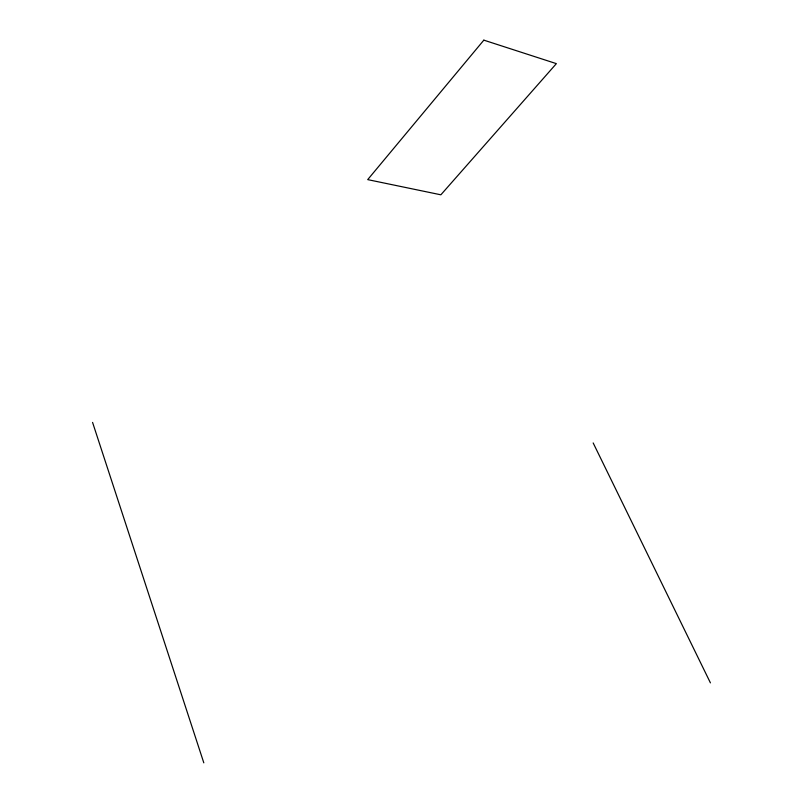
<?xml version="1.0" encoding="UTF-8"?>
<svg xmlns="http://www.w3.org/2000/svg" width="803" height="803" viewBox="0 0 803 803"><rect width="100%" height="100%" fill="white"/><g stroke="black" fill="none" stroke-linecap="round" stroke-linejoin="round"><path stroke-width="1.2" d="M593.166 442.935L710.424 682.871M92.576 422.408L203.811 762.85M483.838 40.15L367.704 179.621L440.867 194.808L556.369 63.638L483.838 40.15"/></g></svg>
